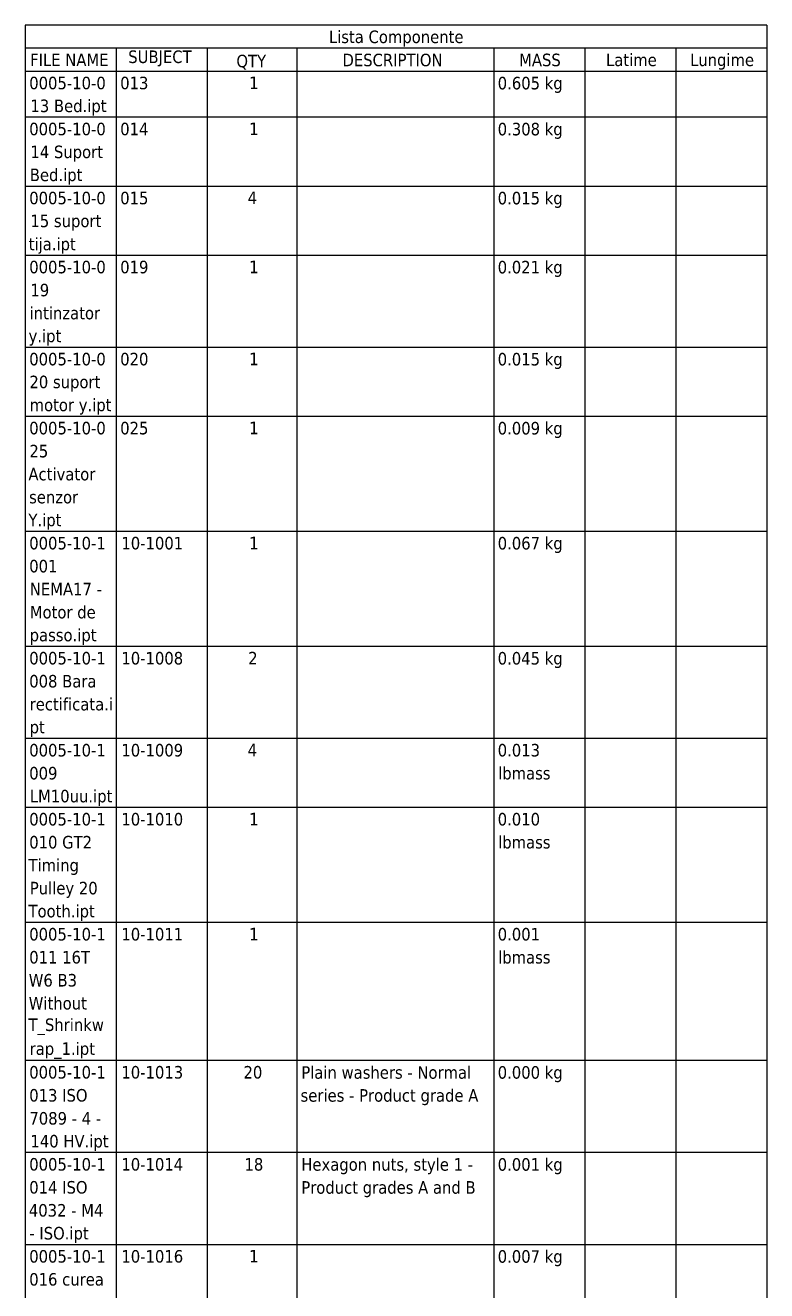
# Model space of a CAD drawing. Header units: millimetres. Extents: x -1346 to 2520, y -2365 to 1874.
# Drawn here: x -1346 to -104, y -245 to 1874 of the extents above; entities that cross this region are included whole.
import ezdxf

# ---------------------------------------------------------------- set-up
doc = ezdxf.new("R2010")
doc.units = ezdxf.units.MM
doc.header["$LTSCALE"] = 6
doc.layers.add('Symbol (ISO)', color=7, linetype='Continuous', lineweight=25)
doc.styles.add('Note Text (ISO)', font='tahoma.ttf')

# ---------------------------------------------------------------- blocks, each defined once
blk = doc.blocks.new('Lista Componente')
at = {"layer": 'Symbol (ISO)'}
for p, q in [((-17.41, 312.37), (-224.41, 312.37)), ((-224.41, 312.37), (-224.41, 305.95)), ((-17.41, 312.37), (-17.41, 305.95)), ((-17.41, 305.95), (-224.41, 305.95)), ((-224.41, 305.95), (-224.41, 299.52)), ((-199.01, 305.95), (-199.01, 299.52)), ((-173.61, 305.95), (-173.61, 299.52)), ((-148.61, 305.95), (-148.61, 299.52)), ((-93.61, 305.95), (-93.61, 299.52)), ((-68.21, 305.95), (-68.21, 299.52)), ((-42.81, 305.95), (-42.81, 299.52)), ((-17.41, 305.95), (-17.41, 299.52)), ((-17.41, 299.52), (-224.41, 299.52)), ((-224.41, 299.52), (-224.41, -394.18)), ((-199.01, 299.52), (-199.01, -394.18)), ((-173.61, 299.52), (-173.61, -394.18)), ((-148.61, 299.52), (-148.61, -394.18)), ((-93.61, 299.52), (-93.61, -394.18)), ((-68.21, 299.52), (-68.21, -394.18)), ((-42.81, 299.52), (-42.81, -394.18)), ((-17.41, 299.52), (-17.41, -394.18)), ((-17.41, 286.68), (-224.41, 286.68)), ((-17.41, 267.41), (-224.41, 267.41)), ((-17.41, 248.14), (-224.41, 248.14)), ((-17.41, 222.45), (-224.41, 222.45)), ((-17.41, 203.18), (-224.41, 203.18)), ((-17.41, 171.06), (-224.41, 171.06)), ((-17.41, 138.94), (-224.41, 138.94)), ((-17.41, 113.25), (-224.41, 113.25)), ((-17.41, 93.98), (-224.41, 93.98)), ((-17.41, 61.87), (-224.41, 61.87)), ((-17.41, 23.33), (-224.41, 23.33)), ((-17.41, -2.37), (-224.41, -2.37)), ((-17.41, -28.06), (-224.41, -28.06))]:
    blk.add_line(p, q, dxfattribs=at)
at = {"layer": 'Symbol (ISO)', "char_height": 3.5, "attachment_point": 7, "style": 'Note Text (ISO)'}
for s, insert in [('Lista Componente', (-139.64, 306.41)), ('FILE NAME', (-223.07, 300.99)), ('SUBJECT', (-195.68, 300.88)), ('QTY', (-165.48, 300.03)), ('DESCRIPTION', (-135.86, 300.87)), ('MASS', (-86.54, 300.89)), ('Latime', (-62.27, 300.9)), ('Lungime', (-38.81, 299.98)), ('0005-10-0', (-223.32, 294.45)), ('013', (-197.92, 294.45)), ('1', (-161.9, 294.56)), ('0.605 kg', (-92.52, 293.49)), ('13 Bed.ipt', (-222.99, 287.14)), ('0005-10-0', (-223.32, 281.61)), ('014', (-197.92, 281.61)), ('1', (-161.9, 281.71)), ('0.308 kg', (-92.52, 280.65)), ('14 Suport ', (-222.99, 274.29)), ('Bed.ipt', (-223.16, 267.87)), ('0005-10-0', (-223.32, 262.34)), ('015', (-197.92, 262.34)), ('4', (-162.34, 262.45)), ('0.015 kg', (-92.52, 261.38)), ('15 suport ', (-222.99, 255.02)), ('tija.ipt', (-223.46, 248.57)), ('0005-10-0', (-223.32, 243.07)), ('019', (-197.92, 243.07)), ('1', (-161.9, 243.17)), ('0.021 kg', (-92.52, 242.11)), ('19 ', (-222.99, 236.65)), ('intinzator ', (-223.22, 230.22)), ('y.ipt', (-223.5, 222.9)), ('0005-10-0', (-223.32, 217.37)), ('020', (-197.92, 217.37)), ('1', (-161.9, 217.48)), ('0.015 kg', (-92.52, 216.41)), ('20 suport ', (-223.26, 210.06)), ('motor y.ipt', (-223.2, 203.64)), ('0005-10-0', (-223.32, 198.11)), ('025', (-197.92, 198.1)), ('1', (-161.9, 198.21)), ('0.009 kg', (-92.52, 197.14)), ('25 ', (-223.26, 191.68)), ('Activator ', (-223.54, 185.26)), ('senzor ', (-223.36, 178.84)), ('Y.ipt', (-223.54, 171.52)), ('0005-10-1', (-223.32, 165.99)), ('10-1001', (-197.59, 165.99)), ('1', (-161.9, 166.09)), ('0.067 kg', (-92.52, 165.03)), ('001 ', (-223.32, 159.57)), ('NEMA17 - ', (-223.16, 153.22)), ('Motor de ', (-223.16, 146.72)), ('passo.ipt', (-223.2, 139.4)), ('0005-10-1', (-223.32, 133.87)), ('10-1008', (-197.59, 133.86)), ('2', (-162.18, 133.95)), ('0.045 kg', (-92.52, 132.91)), ('008 Bara ', (-223.32, 127.44)), ('rectificata.i', (-223.2, 121.03)), ('pt', (-223.2, 113.71)), ('0005-10-1', (-223.32, 108.18)), ('10-1009', (-197.59, 108.18)), ('4', (-162.34, 108.29)), ('0.013 ', (-92.52, 108.18)), ('009 ', (-223.32, 101.76)), ('lbmass', (-92.39, 101.76)), ('LM10uu.ipt', (-223.16, 94.44)), ('0005-10-1', (-223.32, 88.91)), ('10-1010', (-197.59, 88.91)), ('1', (-161.9, 89.01)), ('0.010 ', (-92.52, 88.91)), ('010 GT2 ', (-223.32, 82.49)), ('lbmass', (-92.39, 82.49)), ('Timing ', (-223.52, 75.15)), ('Pulley 20 ', (-223.16, 68.75)), ('Tooth.ipt', (-223.52, 62.33)), ('0005-10-1', (-223.32, 56.8)), ('10-1011', (-197.59, 56.8)), ('1', (-161.9, 56.9)), ('0.001 ', (-92.52, 56.8)), ('011 16T ', (-223.32, 50.37)), ('lbmass', (-92.39, 50.37)), ('W6 B3 ', (-223.45, 43.95)), ('Without ', (-223.45, 37.53)), ('T_Shrinkw', (-223.52, 30.47)), ('rap_1.ipt', (-223.2, 23.79)), ('0005-10-1', (-223.32, 18.26)), ('10-1013', (-197.59, 18.26)), ('20', (-163.49, 18.26)), ('Plain washers - Normal ', (-147.36, 18.21)), ('0.000 kg', (-92.52, 17.29)), ('013 ISO ', (-223.32, 11.83)), ('series - Product grade A', (-147.56, 10.87)), ('7089 - 4 - ', (-223.28, 5.4)), ('140 HV.ipt', (-222.99, -1.91)), ('0005-10-1', (-223.32, -7.44)), ('10-1014', (-197.59, -7.44)), ('18', (-163.22, -7.45)), ('Hexagon nuts, style 1 - ', (-147.36, -8.4)), ('0.001 kg', (-92.52, -8.4)), ('014 ISO ', (-223.32, -13.86)), ('Product grades A and B', (-147.36, -14.82)), ('4032 - M4 ', (-223.42, -20.28)), ('- ISO.ipt', (-223.3, -27.6)), ('0005-10-1', (-223.32, -33.13)), ('10-1016', (-197.59, -33.13)), ('1', (-161.9, -33.03)), ('0.007 kg', (-92.52, -34.09)), ('016 curea ', (-223.32, -39.55))]:
    blk.add_mtext(s, dxfattribs=dict(at, insert=insert))

msp = doc.modelspace()

# ---------------------------------------------------------------- block references
at = {"layer": 'Symbol (ISO)', "xscale": 6, "yscale": 6, "zscale": 6}
msp.add_blockref('Lista Componente', (0, 0), dxfattribs=at)

doc.saveas('drawing.dxf')
